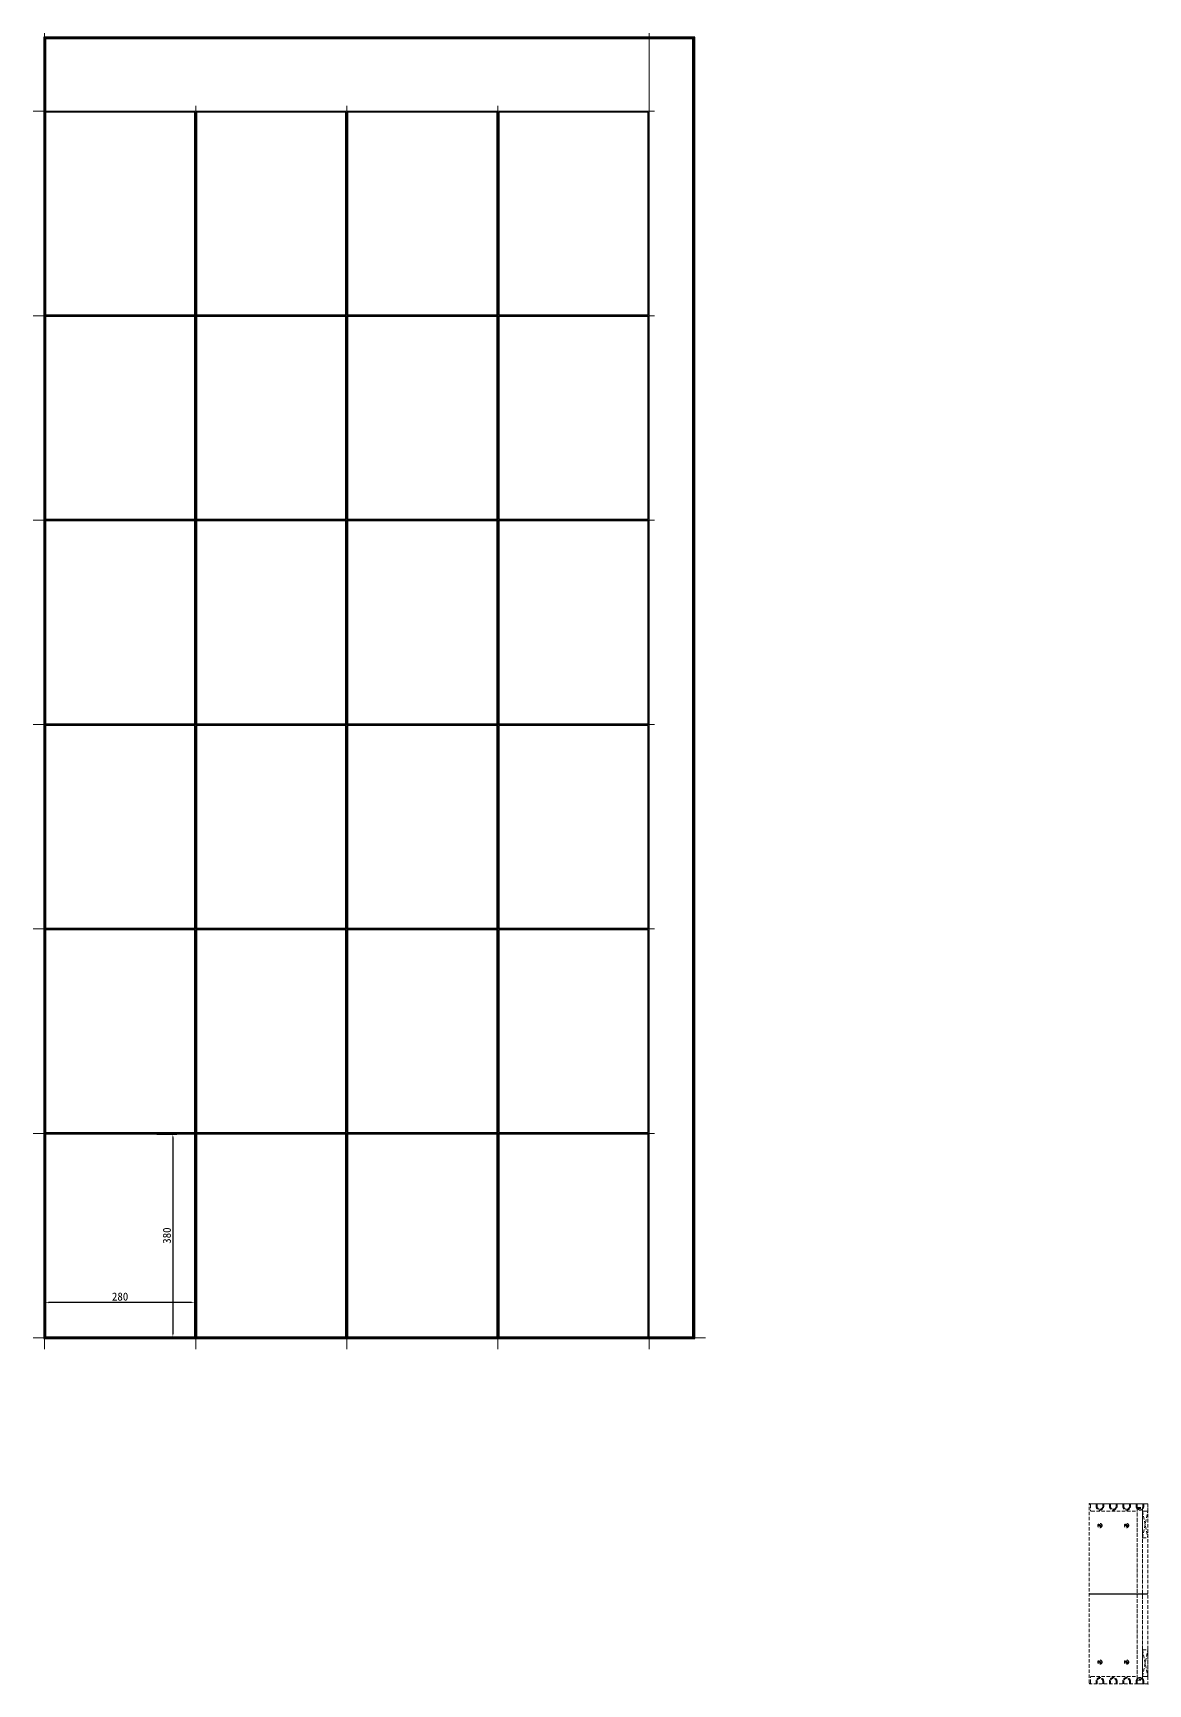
# Model space of a CAD drawing. Header units: millimetres. Extents: x 8271 to 20683, y -3281 to -79.
# Drawn here: x 12014 to 14103, y -3243 to -148 of the extents above; entities that cross this region are included whole.
import ezdxf

# ---------------------------------------------------------------- set-up
doc = ezdxf.new("R2010")
doc.units = ezdxf.units.MM
doc.linetypes.add('HIDDEN', pattern=[9.525, 6.35, -3.175])
doc.layers.add('0-标注', color=7, linetype='Continuous')
for name, color, linetype, lineweight in [('drawer bottom panel hide', 6, 'HIDDEN', 13), ('drawer box side panel hide', 150, 'HIDDEN', 13), ('Drawer front panel hide', 150, 'HIDDEN', 13), ('screw hole hide', 53, 'HIDDEN', 13), ('底板框实线', 7, 'Continuous', 20)]:
    doc.layers.add(name, color=color, linetype=linetype, lineweight=lineweight)
doc.styles.add('ROMANS', font='NSimSun.ttf')
doc.dimstyles.new('DIM 6', dxfattribs={"dimscale": 6, "dimtxt": 2.5, "dimasz": 1, "dimexe": 1.25, "dimexo": 0.625, "dimtad": 1, "dimdsep": 46, "dimtxsty": 'ROMANS', "dimcen": 0, "dimclrt": 7, "dimadec": 0, "dimazin": 0, "dimtfac": 1, "dimtofl": 0, "dimtmove": 1, "dimatfit": 3, "dimfxl": 5, "dimfxlon": 1, "dimarcsym": 0})

# ---------------------------------------------------------------- blocks, each defined once
blk = doc.blocks.new('*U1')
at = {"layer": 'drawer bottom panel hide'}
blk.add_lwpolyline([(22, 20), (342, 20), (342, 10), (22, 10)], close=True, dxfattribs=at)
at = {"layer": 'drawer box side panel hide'}
for p, q in [((13, 22), (13, 8)), ((13, 22), (18, 22)), ((18, 20.5), (13, 20.5)), ((18, 9.5), (13, 9.5)), ((13, 8), (18, 8)), ((351, 22), (346, 22)), ((346, 20.5), (351, 20.5)), ((346, 9.5), (351, 9.5)), ((351, 8), (346, 8)), ((351, 22), (351, 8))]:
    blk.add_line(p, q, dxfattribs=at)
for points in [[(27, 10), (27, 0), (13, 0), (13, 106, -0.414214), (15, 108), (25, 108, -0.414214), (27, 106), (27, 20), (20, 20), (20, 10)], [(337, 10), (337, 0), (351, 0), (351, 106, 0.414214), (349, 108), (339, 108, 0.414214), (337, 106), (337, 20), (344, 20), (344, 10)]]:
    blk.add_lwpolyline(points, format="xyb", close=True, dxfattribs=at)
for points in [[(13, 83), (18, 83, 0.414214), (25, 90, 0.414214), (18, 97), (13, 97)], [(13, 84.5), (18, 84.5, 0.414214), (23.5, 90, 0.414214), (18, 95.5), (13, 95.5)], [(351, 83), (346, 83, -0.414214), (339, 90, -0.414214), (346, 97), (351, 97)], [(351, 84.5), (346, 84.5, -0.414214), (340.5, 90, -0.414214), (346, 95.5), (351, 95.5)], [(13, 58), (18, 58, 0.414214), (25, 65, 0.414214), (18, 72), (13, 72)], [(13, 59.5), (18, 59.5, 0.414214), (23.5, 65, 0.414214), (18, 70.5), (13, 70.5)], [(351, 58), (346, 58, -0.414214), (339, 65, -0.414214), (346, 72), (351, 72)], [(351, 59.5), (346, 59.5, -0.414214), (340.5, 65, -0.414214), (346, 70.5), (351, 70.5)], [(13, 33), (18, 33, 0.414214), (25, 40, 0.414214), (18, 47), (13, 47)], [(13, 34.5), (18, 34.5, 0.414214), (23.5, 40, 0.414214), (18, 45.5), (13, 45.5)], [(351, 33), (346, 33, -0.414214), (339, 40, -0.414214), (346, 47), (351, 47)], [(351, 34.5), (346, 34.5, -0.414214), (340.5, 40, -0.414214), (346, 45.5), (351, 45.5)]]:
    blk.add_lwpolyline(points, format="xyb", dxfattribs=at)
for centre, radius, start, end in [((18, 15), 7, 45.5847, 90), ((18, 15), 5.5, 65.38, 90), ((18, 15), 7, 270, 314.4153), ((18, 15), 5.5, 270, 294.62), ((346, 15), 7, 90, 134.4153), ((346, 15), 7, 225.5847, 270), ((346, 15), 5.5, 90, 114.62), ((346, 15), 5.5, 245.38, 270)]:
    blk.add_arc(centre, radius, start, end, dxfattribs=at)
blk.add_point((13, 0), dxfattribs=at)
at = {"layer": 'Drawer front panel hide'}
for p, q in [((13, 22), (13, 8)), ((13, 22), (13, 8)), ((13, 22), (18, 22)), ((18, 20.5), (13, 20.5)), ((18, 9.5), (13, 9.5)), ((13, 8), (18, 8)), ((343.7, 20), (20.3, 20)), ((20.3, 10), (343.7, 10)), ((27, 10), (77, 0)), ((77, 10), (27, 0)), ((337, 10), (287, 0)), ((287, 10), (337, 0)), ((351, 22), (346, 22)), ((346, 20.5), (351, 20.5)), ((346, 9.5), (351, 9.5)), ((351, 8), (346, 8)), ((351, 22), (351, 8)), ((351, 22), (351, 8))]:
    blk.add_line(p, q, dxfattribs=at)
blk.add_lwpolyline([(15, 110), (349, 110, -0.414214), (351, 108), (351, 0), (13, 0), (13, 108, -0.414214)], format="xyb", close=True, dxfattribs=at)
for points in [[(13, 83), (18, 83, 1), (18, 97), (13, 97)], [(13, 84.5), (18, 84.5, 1), (18, 95.5), (13, 95.5)], [(351, 83), (346, 83, -1), (346, 97), (351, 97)], [(351, 84.5), (346, 84.5, -1), (346, 95.5), (351, 95.5)], [(13, 58), (18, 58, 1), (18, 72), (13, 72)], [(13, 59.5), (18, 59.5, 1), (18, 70.5), (13, 70.5)], [(351, 58), (346, 58, -1), (346, 72), (351, 72)], [(351, 59.5), (346, 59.5, -1), (346, 70.5), (351, 70.5)], [(13, 33), (18, 33, 1), (18, 47), (13, 47)], [(13, 34.5), (18, 34.5, 1), (18, 45.5), (13, 45.5)], [(351, 33), (346, 33, -1), (346, 47), (351, 47)], [(351, 34.5), (346, 34.5, -1), (346, 45.5), (351, 45.5)]]:
    blk.add_lwpolyline(points, format="xyb", dxfattribs=at)
for points in [[(27, 10), (77, 10), (77, 0), (27, 0)], [(337, 10), (287, 10), (287, 0), (337, 0)]]:
    blk.add_lwpolyline(points, close=True, dxfattribs=at)
for centre, radius, start, end in [((18, 15), 7, 270, 90), ((18, 15), 5.5, 65.38, 90), ((18, 15), 5.5, 270, 294.62), ((18, 15), 6.67, 311.4096, 48.5904), ((346, 15), 7, 90, 270), ((346, 15), 6.67, 131.4096, 228.5904), ((346, 15), 5.5, 90, 114.62), ((346, 15), 5.5, 245.38, 270)]:
    blk.add_arc(centre, radius, start, end, dxfattribs=at)
blk.add_point((351, 110), dxfattribs=at)
blk = doc.blocks.new('*D12')
at = {"layer": '0-标注', "color": 0, "lineweight": -2, "transparency": 16777216}
for p, q in [((12245.8, -2212.1), (12283.3, -2212.1)), ((12275.8, -2218.1), (12275.8, -2586.1)), ((12245.8, -2592.1), (12283.3, -2592.1))]:
    blk.add_line(p, q, dxfattribs=at)
at = {"layer": '0-标注', "color": 0, "transparency": 16777216}
for points in [[(12274.8, -2218.1), (12276.8, -2218.1), (12275.8, -2212.1)], [(12274.8, -2586.1), (12276.8, -2586.1), (12275.8, -2592.1)]]:
    blk.add_solid(points, dxfattribs=at)
at = {"layer": 'Defpoints', "color": 0, "transparency": 16777216}
for p in [(12036.9, -2212.1), (12036.9, -2592.1), (12275.8, -2592.1)]:
    blk.add_point(p, dxfattribs=at)
at = {"layer": '0-标注', "color": 7, "transparency": 16777216, "insert": (12264.6, -2402.1), "char_height": 15, "attachment_point": 5, "rotation": 90, "style": 'ROMANS'}
blk.add_mtext('380', dxfattribs=at)
blk = doc.blocks.new('*D11')
at = {"layer": '0-标注', "color": 0, "lineweight": -2, "transparency": 16777216}
for p, q in [((12036.9, -2497.8), (12036.9, -2535.3)), ((12316.9, -2497.8), (12316.9, -2535.3)), ((12310.9, -2527.8), (12042.9, -2527.8))]:
    blk.add_line(p, q, dxfattribs=at)
at = {"layer": '0-标注', "color": 0, "transparency": 16777216}
for points in [[(12042.9, -2526.8), (12042.9, -2528.8), (12036.9, -2527.8)], [(12310.9, -2526.8), (12310.9, -2528.8), (12316.9, -2527.8)]]:
    blk.add_solid(points, dxfattribs=at)
at = {"layer": 'Defpoints', "color": 0, "transparency": 16777216}
for p in [(12036.9, -2212.1), (12316.9, -2212.1), (12036.9, -2527.8)]:
    blk.add_point(p, dxfattribs=at)
at = {"layer": '0-标注', "color": 7, "transparency": 16777216, "insert": (12176.9, -2516.5), "char_height": 15, "attachment_point": 5, "style": 'ROMANS'}
blk.add_mtext('280', dxfattribs=at)

msp = doc.modelspace()

# ---------------------------------------------------------------- linework, layer by layer
at = {"layer": '0-标注'}
msp.add_line((13993.223, -3073.629), (14103.223, -3073.629), dxfattribs=at)
for points in [[(12033.724, -2595.267), (13253.724, -2595.267), (13253.724, -155.267), (12033.724, -155.267)], [(12036.924, -2592.067), (13250.524, -2592.067), (13250.524, -158.467), (12036.924, -158.467)], [(12036.924, -676.067), (12316.924, -676.067), (12316.924, -296.067), (12036.924, -296.067)], [(12320.124, -676.067), (12600.124, -676.067), (12600.124, -296.067), (12320.124, -296.067)], [(12603.324, -676.067), (12883.324, -676.067), (12883.324, -296.067), (12603.324, -296.067)], [(12886.524, -676.067), (13166.524, -676.067), (13166.524, -296.067), (12886.524, -296.067)], [(12036.924, -1059.267), (12316.924, -1059.267), (12316.924, -679.267), (12036.924, -679.267)], [(12320.124, -1059.267), (12600.124, -1059.267), (12600.124, -679.267), (12320.124, -679.267)], [(12603.324, -1059.267), (12883.324, -1059.267), (12883.324, -679.267), (12603.324, -679.267)], [(12886.524, -1059.267), (13166.524, -1059.267), (13166.524, -679.267), (12886.524, -679.267)], [(12036.924, -1442.467), (12316.924, -1442.467), (12316.924, -1062.467), (12036.924, -1062.467)], [(12320.124, -1442.467), (12600.124, -1442.467), (12600.124, -1062.467), (12320.124, -1062.467)], [(12603.324, -1442.467), (12883.324, -1442.467), (12883.324, -1062.467), (12603.324, -1062.467)], [(12886.524, -1442.467), (13166.524, -1442.467), (13166.524, -1062.467), (12886.524, -1062.467)], [(12036.924, -1825.667), (12316.924, -1825.667), (12316.924, -1445.667), (12036.924, -1445.667)], [(12320.124, -1825.667), (12600.124, -1825.667), (12600.124, -1445.667), (12320.124, -1445.667)], [(12603.324, -1825.667), (12883.324, -1825.667), (12883.324, -1445.667), (12603.324, -1445.667)], [(12886.524, -1825.667), (13166.524, -1825.667), (13166.524, -1445.667), (12886.524, -1445.667)], [(12036.924, -2208.867), (12316.924, -2208.867), (12316.924, -1828.867), (12036.924, -1828.867)], [(12320.124, -2208.867), (12600.124, -2208.867), (12600.124, -1828.867), (12320.124, -1828.867)], [(12603.324, -2208.867), (12883.324, -2208.867), (12883.324, -1828.867), (12603.324, -1828.867)], [(12886.524, -2208.867), (13166.524, -2208.867), (13166.524, -1828.867), (12886.524, -1828.867)], [(12036.924, -2592.067), (12316.924, -2592.067), (12316.924, -2212.067), (12036.924, -2212.067)], [(12320.124, -2592.067), (12600.124, -2592.067), (12600.124, -2212.067), (12320.124, -2212.067)], [(12603.324, -2592.067), (12883.324, -2592.067), (12883.324, -2212.067), (12603.324, -2212.067)], [(12886.524, -2592.067), (13166.524, -2592.067), (13166.524, -2212.067), (12886.524, -2212.067)]]:
    msp.add_lwpolyline(points, close=True, dxfattribs=at)
at = {"layer": '0-标注', "color": 1}
msp.add_lwpolyline([(12035.324, -2593.667), (13252.124, -2593.667), (13252.124, -156.867), (12035.324, -156.867)], close=True, dxfattribs=at)
at = {"layer": '0-标注'}
for p in [(14013.223, -2945.629), (14063.223, -2945.629), (14013.223, -3201.629), (14063.223, -3201.629)]:
    msp.add_point(p, dxfattribs=at)
at = {"layer": 'screw hole hide', "color": 0}
for centre in [(14013.223, -2945.629), (14063.223, -2945.629), (14013.223, -3201.629), (14063.223, -3201.629)]:
    msp.add_circle(centre, 4, dxfattribs=at)
at = {"layer": 'screw hole hide', "color": 0, "ltscale": 0.6}
for centre in [(14013.223, -2945.629), (14063.223, -2945.629), (14013.223, -3201.629), (14063.223, -3201.629)]:
    msp.add_circle(centre, 2, dxfattribs=at)
at = {"layer": '底板框实线', "color": 1}
for p, q in [((12035.324, -2615.267), (12035.324, -147.695)), ((13168.124, -2615.267), (13168.124, -147.695)), ((13178.124, -294.467), (12013.724, -294.467)), ((12318.524, -2615.267), (12318.524, -284.467)), ((12601.724, -2615.267), (12601.724, -284.467)), ((12884.924, -2615.267), (12884.924, -284.467)), ((13178.124, -677.667), (12013.724, -677.667)), ((13178.124, -1060.867), (12013.724, -1060.867)), ((13178.124, -1444.067), (12013.724, -1444.067)), ((13178.124, -1827.267), (12013.724, -1827.267)), ((13178.124, -2210.467), (12013.724, -2210.467)), ((13273.724, -2593.667), (12013.724, -2593.667))]:
    msp.add_line(p, q, dxfattribs=at)
at = {"layer": '底板框实线'}
for p, q in [((12036.924, -496.067), (12036.924, -676.067)), ((12036.924, -676.067), (12334.924, -676.067)), ((12036.924, -879.267), (12036.924, -1059.267)), ((12036.924, -1059.267), (12334.924, -1059.267)), ((12036.924, -1262.467), (12036.924, -1442.467)), ((12036.924, -1442.467), (12334.924, -1442.467)), ((12036.924, -1645.667), (12036.924, -1825.667)), ((12036.924, -1825.667), (12334.924, -1825.667)), ((12036.924, -2028.867), (12036.924, -2208.867)), ((12036.924, -2208.867), (12334.924, -2208.867)), ((12036.924, -2412.067), (12036.924, -2592.067)), ((12036.924, -2592.067), (12334.924, -2592.067))]:
    msp.add_line(p, q, dxfattribs=at)

# ---------------------------------------------------------------- block references
at = {"layer": 'Drawer front panel hide', "rotation": 90}
msp.add_blockref('*U1', (14103.223, -3255.629), dxfattribs=at)

# ---------------------------------------------------------------- dimensions: what is measured, and where the dimension line sits
at = {"layer": '0-标注'}
dim = msp.add_linear_dim(base=(12275.839, -2592.067), p1=(12036.924, -2212.067), p2=(12036.924, -2592.067), angle=90, dimstyle='DIM 6', override={"dimscale": 6, "dimlfac": 1}, dxfattribs=at)
dim.commit()
dim.dimension.update_dxf_attribs({"geometry": '*D12', "text_midpoint": (12264.589, -2402.067)})
dim = msp.add_linear_dim(base=(12036.924, -2527.768), p1=(12316.924, -2212.067), p2=(12036.924, -2212.067), dimstyle='DIM 6', override={"dimscale": 6, "dimlfac": 1}, dxfattribs=at)
dim.commit()
dim.dimension.update_dxf_attribs({"geometry": '*D11', "text_midpoint": (12176.924, -2516.518)})

doc.saveas('drawing.dxf')
